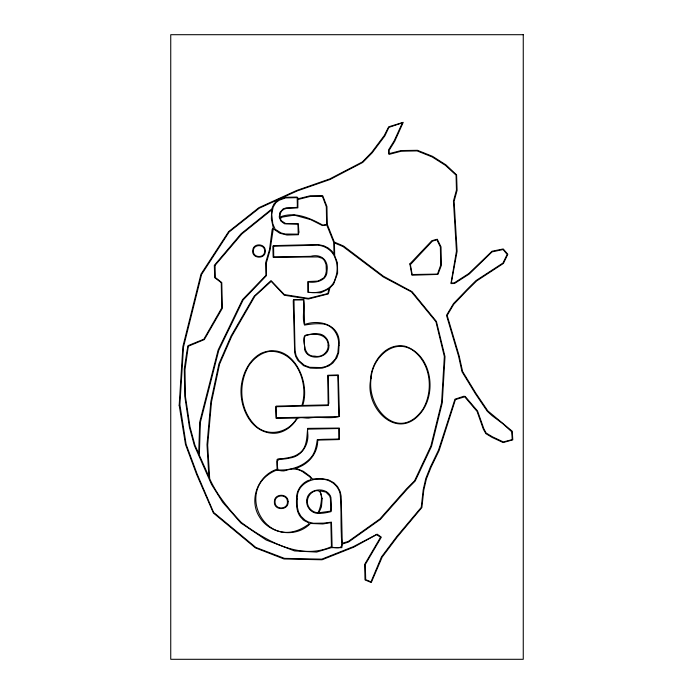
<?xml version="1.0" encoding="UTF-8"?>
<svg xmlns="http://www.w3.org/2000/svg" width="694" height="694" viewBox="0 0 694 694"><rect width="100%" height="100%" fill="white"/><g stroke="black" fill="none" stroke-linecap="round" stroke-linejoin="round"><path stroke-width="1.04" d="M297.258 499.081L297.327 507.019L298.463 511.886L301.014 516.345L304.97 520.101L308.474 522.035L313.462 523.267L323.482 523.146L331.454 522.14L332.122 547.262C345.144 549.223 341.292 545.579 341.344 534.18C340.702 520.708 341.491 507.088 340.112 493.677C338.984 488.585 335.445 484.134 330.882 481.662C317.6 474.488 296.121 481.94 297.258 499.081M326.631 223.347L326.631 224.362L322.927 225.212C310.383 218.332 295.687 211.479 281.217 216.571L279.925 217.959L280.281 213.362L281.773 210.915L283.959 209.163L286.37 208.478L297.865 207.862L297.873 199.516L310.149 196.437L322.372 196.228L326.31 206.708L326.631 223.347M215.079 265.351L215.27 277.435L221.776 282.562L222.384 308.214L204.314 339.592L188.308 346.245L184.977 369.833L185.48 396.864L189.991 426.879L194.91 445.14L198.692 453.512L199.716 422.091L218.15 349.984L242.518 299.626L265.993 275.301L265.698 262.566L269.541 249.562L272.152 229.471L273.262 227.649L271.371 219.078L271.666 209.926L241.764 234.034L215.079 265.351M253.371 250.916C252.781 258.237 265.091 258.515 264.631 251.037C265.013 243.984 253.215 243.724 253.371 250.916M273.592 246.231L273.722 257.066L310.678 256.329C321.201 253.475 328.809 260.423 327.013 271.059C327.152 280.602 315.935 283.187 308.327 281.998L308.422 292.243C318.91 293.978 332.4 289.866 335.271 278.546C337.683 272.1 337.917 264.631 335.219 258.237C332.704 250.76 325.555 245.841 317.826 245.182L273.592 246.231M297.344 205.892L297.206 207.419L286.344 207.81L283.074 208.963L279.916 212.451L279.24 217.083L280.844 221.03L284.445 223.763L297.969 224.188L298.203 234.156L285.078 234.025L281.105 232.958L275.154 229.246L272.794 223.815L271.727 214.385L273.115 207.185L275.822 202.683L279.205 200.202L285.546 197.92L297.179 197.651L297.344 205.892M328.835 345.222C330.11 358.598 307.728 361.721 304.536 349.325C305.551 345.239 301.482 337.241 305.768 335.107C310.504 334.282 315.492 333.051 320.264 334.126C325.182 335.306 328.722 340.199 328.835 345.222M275.596 407.378L276.091 418.343L296.893 418.092C288.305 433.689 265.984 437.801 253.848 423.999C239.603 408.54 238.137 383.739 248.721 365.851C253.466 358.633 260.71 352.873 269.385 351.372C296.112 350.01 309.16 383.166 301.89 405.452L276.073 406.129L275.596 407.378M277.045 461.857L277.036 469.239C257.995 475.234 248.409 499.958 259.565 517.091C269.888 534.259 296.173 538.44 310.435 523.467L322.84 523.961L330.865 522.617L331.446 546.664C300.363 560.717 266.123 540.834 241.243 522.409C228.951 509.266 217.04 495.256 209.675 478.669L207.671 445.149L211.497 401.93L219.582 364.09L231.675 336.364L254.915 296.173L271.207 281.313L284.262 295.219L308.336 299.036L328.357 293.892L329.936 287.854L333.58 284.115L337.614 273.236L337.431 262.87L334.673 255.6L334.421 242.909L343.001 246.552L383.253 276.949L411.499 291.948L435.945 321.756L444.342 356.516L441.61 402.589L430.879 446.069L414.544 480.838L406.406 488.975L379.887 518.947L348.145 541.537L342.263 543.202L341.144 496.167L340.173 491.595L337.536 486.572L333.892 482.816L328.149 479.719L322.432 478.825L312.474 478.964L309.888 476.205L303.434 471.365L295.791 468.285C308.388 464.633 317.904 453.399 317.713 440.109L339.288 439.554L339.331 428.059L307.676 428.38C306.696 436.786 307.433 448.714 298.247 453.997C293.857 457.103 288.366 457.667 283.221 458.595C280.836 459.194 275.605 457.372 277.045 461.857M179.191 405.279L185.498 444.455L196.61 474.392L213.414 513.048L255.357 547.861L284.002 558.982L322.068 559.772L353.732 547.176L376.608 534.649L380.555 537.26L364.68 564.361L365.001 579.889L371.264 582.526L382.186 557.074L397.237 537.035L421.891 507.514L423.774 490.164L426.402 478.869L431.061 467.218L439.155 450.432L455.446 399.544L464.737 396.847L477.099 411.447L483.362 429.239L485.887 433.655L492.063 437.402L503.159 442.555L512.788 439.849L512.25 431.226L487.83 410.909L475.893 393.281L462.603 371.507L459.107 355.71L447.162 315.44L453.729 304.336L467.01 290.43L476.648 280.94L503.436 263.425L507.826 254.264L503.211 248.946L491.994 251.245L468.806 273.549L454.206 282.909L451.3 282.909L457.103 251.306L454.11 201.26L457.094 190.303L456.583 174.871L445.964 164.886L432.536 156.341L417.45 150.312L401.132 150.563L389.325 153.6L389.1 150.39L394.747 141.255L403.24 122.335L388.675 126.82L384.268 135.53L371.776 152.246L362.45 161.91L329.685 178.957L296.538 190.529L258.905 207.653L228.578 231.675L200.956 274.165L182.878 346.584L179.191 405.279M288.123 501.736C288.747 510.758 273.748 510.914 274.39 501.779C274.208 493.156 288.262 493.096 288.123 501.736M298.862 232.039L298.411 234.728L286.96 235.023L279.821 233.227L273.271 228.786L270.139 249.797L266.322 263.026L266.444 275.648L243.152 299.947L218.766 350.331L200.366 422.394L199.334 455.195L208.859 476.509L207.003 444.681L210.872 401.505L218.948 363.786L231.154 335.844L254.047 296.355L270.99 280.628L284.358 294.586L308.396 298.368L327.507 293.649L327.984 293.05L328.878 288.869L320.68 292.816L307.884 292.374L307.858 281.547L317.574 281.113L319.205 280.515L324.029 277.73L325.633 274.494L326.319 271.302L326.111 264.709L324.558 260.718L322.406 258.385L317.965 256.936L273.158 257.24L272.855 246.249L273.41 245.633L318.008 244.522L323.925 245.841L328.297 248.062L331.992 251.228L334.005 254.134L333.745 242.362L326.779 225.029L322.406 225.55L310.773 219.66L294.282 215.114L282.284 217.092L280.688 218.176L280.515 219.304L281.617 220.952L285.702 223.572L298.299 223.615L298.862 232.039M388.536 152.012L388.571 153.877L389.178 154.363L401.219 151.214L417.068 150.902L432.11 156.905L445.496 165.398L456.062 175.148L456.461 190.035L453.451 201.069L456.444 251.159L450.961 283.594L454.527 283.482L469.283 274.009L492.055 251.887L503.185 249.528L507.132 254.464L502.95 263.043L476.015 280.576L468.181 288.357L453.52 303.538L446.494 315.319L458.578 356.169L462.013 371.767L475.416 393.741L487.257 411.256L492.141 415.741L502.699 423.609L511.738 431.789L512.215 439.623L503.332 441.931L492.497 436.847L486.182 433.073L483.944 428.996L477.524 410.961L465.18 396.43L463.792 396.265L454.952 399.189L438.53 450.094L430.384 467.027L425.786 478.522L423.193 489.86L421.241 507.383L396.63 536.696L381.483 556.892L371.004 581.824L365.695 579.707L365.278 564.543L381.336 537.156L377.128 534.163L353.315 546.672L321.782 559.156L284.453 558.375L255.843 547.436L213.587 512.372L197.183 474.141L186.122 444.36L179.885 404.68L183.511 346.948L201.581 274.477L229.159 231.952L259.365 208.139L297.31 190.885L329.954 179.529L362.754 162.431L372.158 152.862L384.884 135.868L388.926 127.349L402.399 122.847L394.192 140.795L388.553 149.921L388.536 152.012M328.184 345.222C328.566 352.214 321.643 357.974 314.781 356.143C304.067 356.751 303.46 343.504 304.813 335.991C313.263 332.495 327.828 333.45 328.184 345.222M328.765 403.041L328.236 405.522L276.186 406.727L276.42 417.753L338.759 416.547L337.831 375.497L328.288 375.671L328.765 403.041M370.431 380.928C365.608 408.983 397.757 441.297 420.79 412.947C437.22 392.856 431.625 354.521 404.88 346.176C385.127 342.42 370.769 362.91 370.431 380.928M339.002 345.638L338.646 352.613L336.885 357.679L332.912 362.962L328.878 365.877L322.528 368.08L316.343 368.332L310.183 368.08L303.556 365.66L297.769 360.247L295.791 356.612L294.681 352.699L293.241 300.693L293.657 299.53L303.937 299.556L304.605 324.506C320.498 318.65 341.517 325.599 339.002 345.638M287.446 501.771C288.027 509.587 275.275 510.246 275.041 502.404C274.139 494.189 287.568 493.599 287.446 501.771M241.408 385.109C238.753 404.35 248.929 430.584 270.669 433.099C280.636 434.505 290.309 428.623 295.809 420.555C298.446 415.073 305.907 419.315 310.496 417.779C319.639 416.574 331.212 419.037 339.496 416.409L338.299 374.907L327.715 375.272L328.167 404.871L302.688 405.452C311.12 380.859 291.445 340.268 261.256 353.272C249.502 359.414 243.178 372.4 241.408 385.109M265.325 251.046C265.741 259.66 251.323 258.905 252.746 250.291C253.345 242.631 265.663 243.36 265.325 251.046M371.16 378.143C366.18 408.28 399.215 443.492 422.95 409.174C433.976 390.288 430.853 362.311 411.898 349.663C392.483 338.082 372.088 358.824 371.16 378.143M307.685 432.883C309.307 444.212 301.873 456.322 290.144 457.962C278.415 461.016 275.839 455.394 277.886 469.933C290.508 470.732 304.735 466.273 312.369 455.758C315.466 450.935 316.507 445.262 317.262 439.71C324.419 439.016 331.784 439.432 339.002 438.894L338.811 428.51L307.555 429.152L307.685 432.883M410.388 264.614L412.167 274.529L437.506 274.087L440.716 265.073L440.369 246.986L436.847 239.725L432.319 241.182L410.388 264.614M296.633 496.678C296.234 504.321 296.06 513.213 302.28 518.791C303.694 521.923 313.141 522.365 306.826 525.488C266.461 552.997 234.303 490.615 273.8 471.347C277.487 468.71 281.677 472.146 285.893 470.454C291.81 468.285 297.665 468.467 303.087 471.963C304.727 473.889 316.516 479.389 307.989 480.552C301.725 483.406 297.006 489.73 296.633 496.678M342.333 544.027L341.838 547.661L331.298 547.661L316.646 552.068L294.525 550.932L266.21 540.027L240.844 522.972L222.687 502.291L211.523 484.438L194.311 445.348L189.384 427.036L184.76 396.092L184.283 368.965L186.764 352.274L187.979 345.673L203.854 339.192L221.733 307.936L221.256 282.658L214.706 277.669L214.333 265.351L241.122 233.713L271.692 209.076L273.8 204.183L276.065 201.581L278.832 199.672L285.546 197.287L296.902 197.07L297.743 197.504L297.847 198.848L310.044 195.812L322.736 195.76L326.943 206.552L327.264 224.344L334.291 242.05L343.582 246.049L383.487 276.273L412.071 291.671L436.413 321.426L445.01 356.638L442.243 402.902L431.512 446.381L415.186 481.046L407.066 489.27L380.364 519.407L348.622 541.988L342.333 544.027M307.381 500.756C306.696 506.828 311.901 512.415 317.869 512.805C321.201 508.086 325.59 485.618 313.445 491.63C310.044 493.356 307.676 496.956 307.381 500.756M338.377 346.809L337.874 352.968L335.323 358.998L330.604 364.02L325.659 366.623L321.348 367.577L309.724 367.3L304.319 365.252L298.871 360.594L296.069 355.606L295.011 350.435L293.978 299.973L303.391 299.869C304.805 307.52 301.933 318.294 304.51 325.096C310.721 323.994 317.045 323.309 323.343 323.994C333.857 325.581 340.086 336.729 338.377 346.809M409.859 263.894L411.932 275.214L437.931 274.416L441.297 265.55L441.341 262.41L441.02 246.873L437.272 239.23L431.842 240.705L409.859 263.894M306.809 500.062C305.881 505.735 309.897 511.625 315.414 513.039C320.611 513.976 325.998 512.805 331.055 511.643C332.044 507.271 331.185 501.84 330.865 497.216C327.394 486.277 307.494 488.038 306.809 500.062M322.181 498.596L321.426 506.88L318.841 512.788L330.674 511.131L330.439 498.604L329.711 495.95L325.885 492.081L320.116 490.901L322.181 498.596M523.259 34.7L170.741 34.7L170.741 659.3L523.259 659.3L523.259 34.7"/></g></svg>
